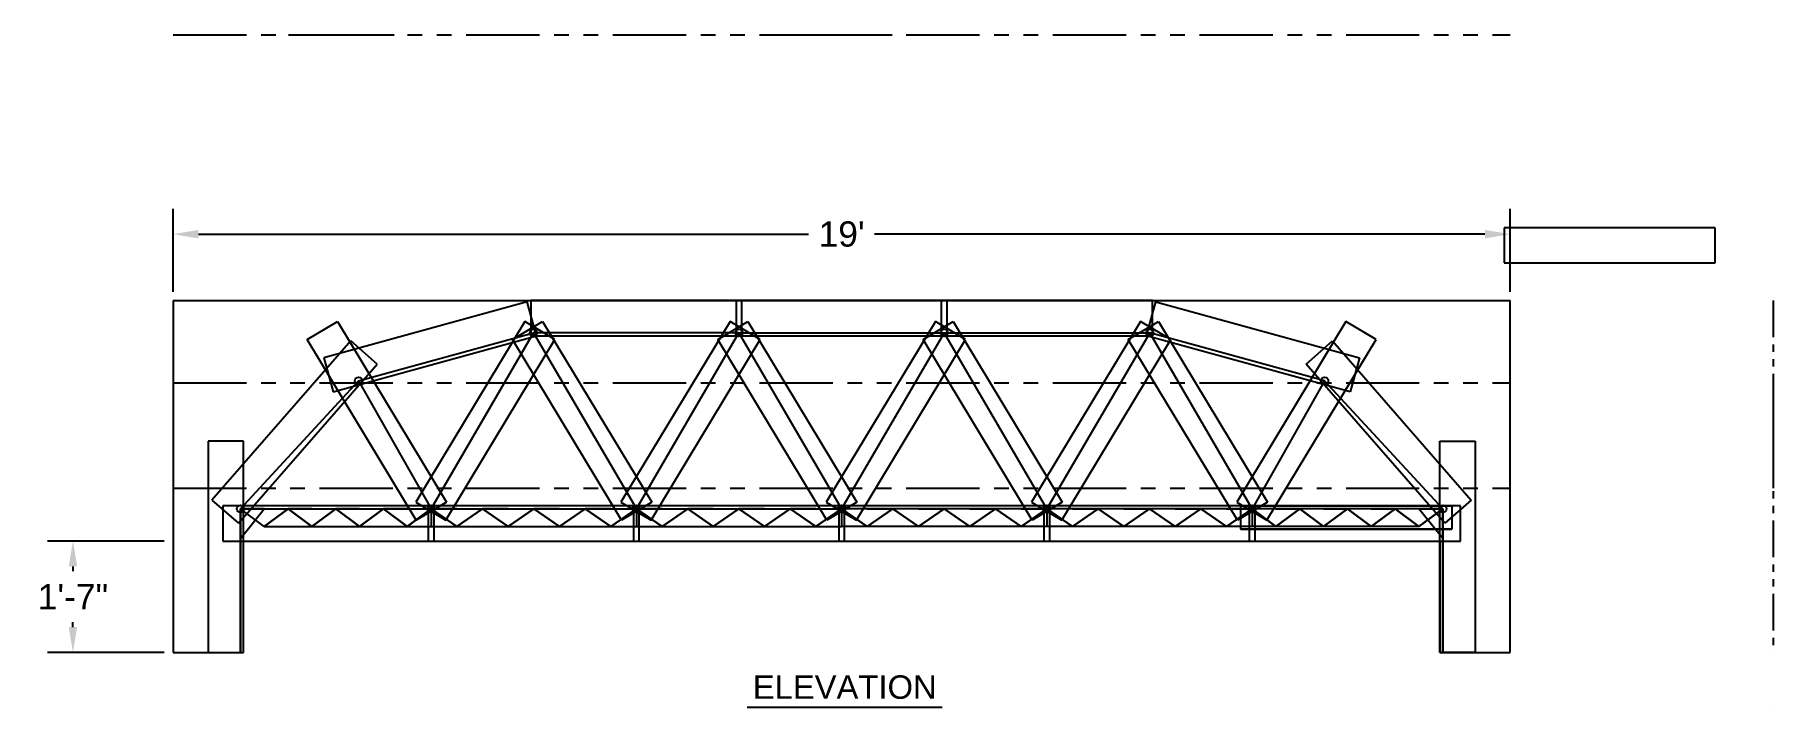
# Model space of a CAD drawing. Header units: inches. Extents: x -19 to 863, y -9 to 105.
# Drawn here: x 566.4 to 862.8, y -9.3 to 105.3 of the extents above; entities outside this region: 2.
import ezdxf

# ---------------------------------------------------------------- set-up
doc = ezdxf.new("R2010")
doc.units = ezdxf.units.IN
doc.header["$MEASUREMENT"] = 0
doc.linetypes.add('PHANTOM2', pattern=[1.25, 0.625, -0.125, 0.125, -0.125, 0.125, -0.125])
for name, color, linetype in [('Box', 170, 'Continuous'), ('Chords', 10, 'Continuous'), ('Decking', 12, 'Continuous'), ('Dims', 252, 'Continuous'), ('Laterals', 40, 'Continuous'), ('Legs', 32, 'Continuous'), ('Limits', 200, 'Continuous'), ('LoadPts', 90, 'Continuous'), ('Tendons', 20, 'Continuous'), ('Webbing', 50, 'Continuous')]:
    doc.layers.add(name, color=color, linetype=linetype)
doc.styles.get("Standard").update_dxf_attribs({"font": 'arial.ttf'})
doc.dimstyles.new('DimBig', dxfattribs={"dimtxt": 0.18, "dimasz": 0.18, "dimexe": 0.18, "dimexo": 0.0625, "dimgap": 0.09, "dimtad": 0, "dimtih": 1, "dimtoh": 1, "dimdec": 4, "dimzin": 0, "dimdsep": 46, "dimtxsty": 'Standard', "dimcen": 0.09, "dimadec": 0, "dimazin": 0, "dimtfac": 1, "dimtdec": 4, "dimtofl": 0, "dimtmove": 0, "dimatfit": 3, "dimfxl": 1, "dimtolj": 1, "dimtzin": 0, "dimarcsym": 0})

# ---------------------------------------------------------------- blocks, each defined once
blk = doc.blocks.new('*D25')
at = {"layer": 'Defpoints', "color": 0, "transparency": 16777216}
for p in [(817.99, 71.33), (589.99, 60), (817.99, 60)]:
    blk.add_point(p, dxfattribs=at)
at = {"layer": 'Dims', "color": 0, "lineweight": -2, "transparency": 16777216}
for p, q in [((589.99, 61.5), (589.99, 75.65)), ((817.99, 61.5), (817.99, 75.65)), ((594.31, 71.33), (698.36, 71.33)), ((813.67, 71.33), (709.61, 71.33))]:
    blk.add_line(p, q, dxfattribs=at)
at = {"layer": 'Dims', "color": 0, "transparency": 16777216}
for points in [[(594.31, 72.05), (594.31, 70.61), (589.99, 71.33)], [(813.67, 72.05), (813.67, 70.61), (817.99, 71.33)]]:
    blk.add_solid(points, dxfattribs=at)
at = {"layer": 'Dims', "color": 0, "transparency": 16777216, "insert": (703.99, 71.33), "char_height": 4.32, "attachment_point": 5}
blk.add_mtext("\\A1;19'", dxfattribs=at)
blk = doc.blocks.new('*D15')
at = {"layer": 'Defpoints', "color": 0, "transparency": 16777216}
for p in [(572.92, 19), (589.99, 19), (589.99, 0)]:
    blk.add_point(p, dxfattribs=at)
at = {"layer": 'Dims', "color": 0, "lineweight": -2, "transparency": 16777216}
for p, q in [((588.49, 19), (568.6, 19)), ((572.92, 14.68), (572.92, 13.83)), ((572.92, 4.32), (572.92, 5.17)), ((588.49, 0), (568.6, 0))]:
    blk.add_line(p, q, dxfattribs=at)
at = {"layer": 'Dims', "color": 0, "transparency": 16777216}
for points in [[(572.2, 14.68), (573.64, 14.68), (572.92, 19)], [(572.2, 4.32), (573.64, 4.32), (572.92, 0)]]:
    blk.add_solid(points, dxfattribs=at)
at = {"layer": 'Dims', "color": 0, "transparency": 16777216, "insert": (572.92, 9.5), "char_height": 4.32, "attachment_point": 5}
blk.add_mtext('\\A1;1\'-7"', dxfattribs=at)
blk = doc.blocks.new('box3d')
at = {"layer": 'Box'}
for p, q in [((63.55, -6.13), (27.55, -6.13)), ((27.55, -6.13), (27.55, -12.13)), ((63.55, -6.13, -4), (27.55, -6.13, -4)), ((27.55, -6.13, -4), (27.55, -12.13, -4)), ((27.55, -6.13), (27.55, -6.13, -4)), ((63.55, -12.13), (63.55, -6.13)), ((63.55, -12.13, -4), (63.55, -6.13, -4)), ((63.55, -6.13), (63.55, -6.13, -4)), ((27.55, -12.13), (63.55, -12.13)), ((27.55, -12.13, -4), (63.55, -12.13, -4)), ((27.55, -12.13), (27.55, -12.13, -4)), ((63.55, -12.13), (63.55, -12.13, -4))]:
    blk.add_line(p, q, dxfattribs=at)
blk = doc.blocks.new('box3d2')
at = {"layer": 'Box'}
blk.add_blockref('box3d', (-45.55, 9.13, 2), dxfattribs=at)

msp = doc.modelspace()

# ---------------------------------------------------------------- hatches: boundary and pattern name
at = {"layer": 'Limits', "extrusion": (1, 0, -1.83697e-16)}
h = msp.add_hatch(dxfattribs=at)
h.set_pattern_fill('ANSI31', color=256, scale=50, angle=-90)
h.set_pattern_definition([(315, (1e-14, -22.5), (4.4194, 4.4194), [])])
h.paths.add_polyline_path([(46, -3.5), (46, -0.5), (28, -0.5), (28, -3.5)])
h.paths.add_polyline_path([(46, -7.5), (46, -3.5), (28, -3.5), (28, -7.5)])
h.paths.add_polyline_path([(46, -37.5), (46, -7.5), (28, -7.5), (28, -37.5)])
h.paths.add_polyline_path([(46, -41.5), (46, -37.5), (28, -37.5), (28, -41.5)])
h.paths.add_polyline_path([(46, -44.5), (46, -41.5), (28, -41.5), (28, -44.5)])

# ---------------------------------------------------------------- linework, layer by layer
at = {"layer": 'Box'}
for p, q in [((650.39667, 59.78535, 36), (615.68458, 50.24223, 36)), ((651.98719, 54, 36), (650.39667, 59.78535, 36)), ((686.98719, 60, 36), (650.98719, 60, 36)), ((650.98719, 60, 36), (650.98719, 54, 36)), ((721.98719, 60, 36), (685.98719, 60, 36)), ((685.98719, 60, 36), (685.98719, 54, 36)), ((686.98719, 54, 36), (686.98719, 60, 36)), ((756.98719, 60, 36), (720.98719, 60, 36)), ((720.98719, 60, 36), (720.98719, 54, 36)), ((721.98719, 54, 36), (721.98719, 60, 36)), ((755.98719, 54, 36), (757.57771, 59.78535, 36)), ((756.98719, 54, 36), (756.98719, 60, 36)), ((757.57771, 59.78535, 36), (792.28979, 50.24223, 36)), ((612.86866, 53.36138, 36), (618.00578, 56.46137, 36)), ((618.00578, 56.46137, 36), (636.60572, 25.63862, 36)), ((649.96859, 56.46137, 36), (631.36866, 25.63862, 36)), ((647.86866, 53.36138, 36), (653.00578, 56.46137, 36)), ((655.10572, 53.36138, 36), (649.96859, 56.46137, 36)), ((653.00578, 56.46137, 36), (671.60572, 25.63862, 36)), ((684.96859, 56.46137, 36), (666.36866, 25.63862, 36)), ((682.86866, 53.36138, 36), (688.00578, 56.46137, 36)), ((690.10572, 53.36138, 36), (684.96859, 56.46137, 36)), ((688.00578, 56.46137, 36), (706.60572, 25.63862, 36)), ((719.96859, 56.46137, 36), (701.36866, 25.63862, 36)), ((717.86866, 53.36138, 36), (723.00578, 56.46137, 36)), ((725.10572, 53.36138, 36), (719.96859, 56.46137, 36)), ((723.00578, 56.46137, 36), (741.60572, 25.63862, 36)), ((754.96859, 56.46137, 36), (736.36866, 25.63862, 36)), ((752.86866, 53.36138, 36), (758.00578, 56.46137, 36)), ((760.10572, 53.36138, 36), (754.96859, 56.46137, 36)), ((758.00578, 56.46137, 36), (776.60572, 25.63862, 36)), ((789.96859, 56.46137, 36), (771.36866, 25.63862, 36)), ((795.10572, 53.36138, 36), (789.96859, 56.46137, 36)), ((631.46859, 22.53863, 36), (612.86866, 53.36138, 36)), ((617.2751, 44.45688, 36), (651.98719, 54, 36)), ((636.50578, 22.53863, 36), (655.10572, 53.36138, 36)), ((666.46859, 22.53863, 36), (647.86866, 53.36138, 36)), ((650.98719, 54, 36), (686.98719, 54, 36)), ((671.50578, 22.53863, 36), (690.10572, 53.36138, 36)), ((701.46859, 22.53863, 36), (682.86866, 53.36138, 36)), ((685.98719, 54, 36), (721.98719, 54, 36)), ((706.50578, 22.53863, 36), (725.10572, 53.36138, 36)), ((736.46859, 22.53863, 36), (717.86866, 53.36138, 36)), ((720.98719, 54, 36), (756.98719, 54, 36)), ((741.50578, 22.53863, 36), (760.10572, 53.36138, 36)), ((771.46859, 22.53863, 36), (752.86866, 53.36138, 36)), ((790.69927, 44.45688, 36), (755.98719, 54, 36)), ((776.50578, 22.53863, 36), (795.10572, 53.36138, 36)), ((620.27647, 53.12388, 36), (596.62193, 25.98603, 36)), ((624.79945, 49.18145, 36), (620.27647, 53.12388, 36)), ((783.17493, 49.18145, 36), (787.6979, 53.12388, 36)), ((787.6979, 53.12388, 36), (811.35245, 25.98603, 36)), ((601.1449, 22.04361, 36), (624.79945, 49.18145, 36)), ((615.68458, 50.24223, 36), (617.2751, 44.45688, 36)), ((806.82947, 22.04361, 36), (783.17493, 49.18145, 36)), ((792.28979, 50.24223, 36), (790.69927, 44.45688, 36)), ((595.98719, 36, 36), (595.98719, 0, 36)), ((601.98719, 36, 36), (595.98719, 36, 36)), ((601.98719, 0, 36), (601.98719, 36, 36)), ((805.98719, 0, 36), (805.98719, 36, 36)), ((805.98719, 36, 36), (811.98719, 36, 36)), ((811.98719, 36, 36), (811.98719, 0, 36)), ((596.62193, 25.98603, 36), (601.1449, 22.04361, 36)), ((634.48719, 25, 36), (598.48719, 25, 36)), ((598.48719, 25, 36), (598.48719, 19, 36)), ((631.36866, 25.63862, 36), (636.50578, 22.53863, 36)), ((636.60572, 25.63862, 36), (631.46859, 22.53863, 36)), ((669.48719, 25, 36), (633.48719, 25, 36)), ((633.48719, 25, 36), (633.48719, 19, 36)), ((634.48719, 19, 36), (634.48719, 25, 36)), ((666.36866, 25.63862, 36), (671.50578, 22.53863, 36)), ((671.60572, 25.63862, 36), (666.46859, 22.53863, 36)), ((704.48719, 25, 36), (668.48719, 25, 36)), ((668.48719, 25, 36), (668.48719, 19, 36)), ((669.48719, 19, 36), (669.48719, 25, 36)), ((701.36866, 25.63862, 36), (706.50578, 22.53863, 36)), ((706.60572, 25.63862, 36), (701.46859, 22.53863, 36)), ((739.48719, 25, 36), (703.48719, 25, 36)), ((703.48719, 25, 36), (703.48719, 19, 36)), ((704.48719, 19, 36), (704.48719, 25, 36)), ((736.36866, 25.63862, 36), (741.50578, 22.53863, 36)), ((741.60572, 25.63862, 36), (736.46859, 22.53863, 36)), ((774.48719, 25, 36), (738.48719, 25, 36)), ((738.48719, 25, 36), (738.48719, 19, 36)), ((739.48719, 19, 36), (739.48719, 25, 36)), ((771.36866, 25.63862, 36), (776.50578, 22.53863, 36)), ((776.60572, 25.63862, 36), (771.46859, 22.53863, 36)), ((809.48719, 25, 36), (773.48719, 25, 36)), ((773.48719, 25, 36), (773.48719, 19, 36)), ((774.48719, 19, 36), (774.48719, 25, 36)), ((811.35245, 25.98603, 36), (806.82947, 22.04361, 36)), ((809.48719, 19, 36), (809.48719, 25, 36)), ((598.48719, 19, 36), (634.48719, 19, 36)), ((633.48719, 19, 36), (669.48719, 19, 36)), ((668.48719, 19, 36), (704.48719, 19, 36)), ((703.48719, 19, 36), (739.48719, 19, 36)), ((738.48719, 19, 36), (774.48719, 19, 36)), ((773.48719, 19, 36), (809.48719, 19, 36)), ((595.98719, 0, 36), (601.98719, 0, 36)), ((811.98719, 0, 36), (805.98719, 0, 36))]:
    msp.add_line(p, q, dxfattribs=at)
at = {"layer": 'Chords'}
for p, q in [((621.62552, 46.30109), (651.44817, 54.5)), ((686.48719, 54.5), (651.44817, 54.5)), ((686.48719, 54.5), (721.48719, 54.5)), ((721.48719, 54.5), (756.52621, 54.5)), ((786.34886, 46.30109), (756.52621, 54.5)), ((601.48719, 24.5), (621.62552, 46.30109)), ((806.48719, 24.5), (786.34886, 46.30109)), ((601.48719, 24.5), (633.98719, 24.5)), ((633.98719, 24.5), (668.98719, 24.5)), ((668.98719, 24.5), (703.98719, 24.5)), ((738.98719, 24.5), (703.98719, 24.5)), ((773.98719, 24.5), (738.98719, 24.5)), ((806.48719, 24.5), (773.98719, 24.5)), ((605.54969, 21.5, -5), (633.98719, 21.5, -5)), ((633.98719, 21.5, -5), (668.98719, 21.5, -5)), ((668.98719, 21.5, -5), (703.98719, 21.5, -5)), ((738.98719, 21.5, -5), (703.98719, 21.5, -5)), ((773.98719, 21.5, -5), (738.98719, 21.5, -5)), ((802.42469, 21.5, -5), (773.98719, 21.5, -5))]:
    msp.add_line(p, q, dxfattribs=at)
at = {"layer": 'Chords', "extrusion": (0, 0, -1)}
for p, q in [((621.62552, 46.30109, -45), (651.44817, 54.5, -45)), ((686.48719, 54.5, -45), (651.44817, 54.5, -45)), ((686.48719, 54.5, -45), (721.48719, 54.5, -45)), ((721.48719, 54.5, -45), (756.52621, 54.5, -45)), ((786.34886, 46.30109, -45), (756.52621, 54.5, -45)), ((601.48719, 24.5, -45), (621.62552, 46.30109, -45)), ((806.48719, 24.5, -45), (786.34886, 46.30109, -45)), ((601.48719, 24.5, -45), (633.98719, 24.5, -45)), ((633.98719, 24.5, -45), (668.98719, 24.5, -45)), ((668.98719, 24.5, -45), (703.98719, 24.5, -45)), ((738.98719, 24.5, -45), (703.98719, 24.5, -45)), ((773.98719, 24.5, -45), (738.98719, 24.5, -45)), ((806.48719, 24.5, -45), (773.98719, 24.5, -45)), ((605.54969, 21.5, -40), (633.98719, 21.5, -40)), ((633.98719, 21.5, -40), (668.98719, 21.5, -40)), ((668.98719, 21.5, -40), (703.98719, 21.5, -40)), ((738.98719, 21.5, -40), (703.98719, 21.5, -40)), ((773.98719, 21.5, -40), (738.98719, 21.5, -40)), ((802.42469, 21.5, -40), (773.98719, 21.5, -40))]:
    msp.add_line(p, q, dxfattribs=at)
at = {"layer": 'Decking'}
for p, q in [((601.48719, 24.5, -5), (633.98719, 24.5, -5)), ((633.98719, 24.5, -5), (668.98719, 24.5, -5)), ((668.98719, 24.5, -5), (703.98719, 24.5, -5)), ((738.98719, 24.5, -5), (703.98719, 24.5, -5)), ((773.98719, 24.5, -5), (738.98719, 24.5, -5)), ((806.48719, 24.5, -5), (773.98719, 24.5, -5))]:
    msp.add_line(p, q, dxfattribs=at)
at = {"layer": 'Decking', "extrusion": (0, 0, -1)}
for p, q in [((601.48719, 24.5, -40), (633.98719, 24.5, -40)), ((633.98719, 24.5, -40), (668.98719, 24.5, -40)), ((668.98719, 24.5, -40), (703.98719, 24.5, -40)), ((738.98719, 24.5, -40), (703.98719, 24.5, -40)), ((773.98719, 24.5, -40), (738.98719, 24.5, -40)), ((806.48719, 24.5, -40), (773.98719, 24.5, -40))]:
    msp.add_line(p, q, dxfattribs=at)
at = {"layer": 'Dims', "extrusion": (0, -1, 6.12323e-17)}
msp.add_line((696.39926, 105.33475, -67.92453), (712.62271, 105.33475, -67.92453), dxfattribs=at)
at = {"layer": 'Dims'}
msp.add_line((687.86889, -9.34945, 36), (721.15308, -9.34945, 36), dxfattribs=at)
at = {"layer": 'Dims', "extrusion": (1, 0, -1.83697e-16)}
msp.add_line((862.83292, -9.34945, -9.39684), (862.83292, -9.34945, -36.40204), dxfattribs=at)
at = {"layer": 'Laterals'}
for p, q in [((605.54969, 24.5, -5), (605.54969, 24.5, -40)), ((633.98719, 24.5, -5), (633.98719, 24.5, -40)), ((668.98719, 24.5, -5), (668.98719, 24.5, -40)), ((703.98719, 24.5, -5), (703.98719, 24.5, -40)), ((738.98719, 24.5, -5), (738.98719, 24.5, -40)), ((773.98719, 24.5, -5), (773.98719, 24.5, -40)), ((802.42469, 24.5, -5), (802.42469, 24.5, -40)), ((633.98719, 21.5, -5), (633.98719, 21.5, -40)), ((668.98719, 21.5, -5), (668.98719, 21.5, -40)), ((703.98719, 21.5, -5), (703.98719, 21.5, -40)), ((738.98719, 21.5, -5), (738.98719, 21.5, -40)), ((773.98719, 21.5, -5), (773.98719, 21.5, -40)), ((601.48719, 19.42594, -5), (601.48719, 19.42594, -40)), ((806.48719, 19.42594, -5), (806.48719, 19.42594, -40))]:
    msp.add_line(p, q, dxfattribs=at)
at = {"layer": 'Legs'}
for p, q in [((601.48719, 0, -5), (601.48719, 24.5, -5)), ((601.48719, 24.5), (601.48719, 0, -5)), ((601.48719, 24.5), (601.48719, 24.5, -5)), ((601.48719, 19.42594, -40), (601.48719, 24.5, -45)), ((601.48719, 19.42594, -5), (601.48719, 24.5)), ((806.48719, 0, -5), (806.48719, 24.5, -5)), ((806.48719, 24.5), (806.48719, 0, -5)), ((806.48719, 24.5), (806.48719, 24.5, -5)), ((806.48719, 24.5), (806.48719, 19.42594, -5)), ((806.48719, 24.5, -45), (806.48719, 19.42594, -40))]:
    msp.add_line(p, q, dxfattribs=at)
at = {"layer": 'Legs', "extrusion": (0, 0, -1)}
for p, q in [((601.48719, 0, -40), (601.48719, 24.5, -40)), ((601.48719, 24.5, -45), (601.48719, 0, -40)), ((601.48719, 24.5, -45), (601.48719, 24.5, -40)), ((806.48719, 0, -40), (806.48719, 24.5, -40)), ((806.48719, 24.5, -45), (806.48719, 0, -40)), ((806.48719, 24.5, -45), (806.48719, 24.5, -40))]:
    msp.add_line(p, q, dxfattribs=at)
at = {"layer": 'Limits', "extrusion": (0, -1, 6.12323e-17)}
for p, q in [((589.98719, 105.33475, 13.5), (589.98719, 105.33475, -58.5)), ((601.98719, 105.33475, 13.5), (601.98719, 105.33475, -58.5)), ((609.68774, 105.33475, -0.5), (627.68774, 105.33475, -0.5)), ((805.98719, 105.33475, 13.5), (805.98719, 105.33475, -58.5)), ((817.98719, 105.33475, 13.5), (817.98719, 105.33475, -58.5))]:
    msp.add_line(p, q, dxfattribs=at)
at = {"layer": 'Limits', "linetype": 'PHANTOM2', "ltscale": 20, "extrusion": (0, -1, 6.12323e-17)}
for p, q in [((589.98719, 105.33475, -0.5), (817.98719, 105.33475, -0.5)), ((589.98719, 105.33475, -44.5), (817.98719, 105.33475, -44.5))]:
    msp.add_line(p, q, dxfattribs=at)
at = {"layer": 'Limits'}
for p, q in [((589.98719, 60, 36), (817.98719, 60, 36)), ((589.98719, 60, 36), (589.98719, 0, 36)), ((817.98719, 0, 36), (817.98719, 60, 36)), ((601.98719, 0, 36), (601.98719, 19, 36)), ((601.98719, 19, 36), (805.98719, 19, 36)), ((805.98719, 19, 36), (805.98719, 0, 36)), ((589.98719, 0, 36), (601.98719, 0, 36)), ((805.98719, 0, 36), (817.98719, 0, 36))]:
    msp.add_line(p, q, dxfattribs=at)
at = {"layer": 'Limits', "linetype": 'PHANTOM2', "ltscale": 10, "extrusion": (1, 0, -1.83697e-16)}
for p, q in [((862.83292, 60, -3.5), (862.83292, 0, -3.5)), ((862.83292, 60, -41.5), (862.83292, 0, -41.5)), ((862.83292, 60, -7.5), (862.83292, 0, -7.5)), ((862.83292, 60, -37.5), (862.83292, 0, -37.5))]:
    msp.add_line(p, q, dxfattribs=at)
at = {"layer": 'Limits', "extrusion": (1, 0, -1.83697e-16)}
for p, q in [((862.83292, 60, -58.5), (862.83292, 60, 13.5)), ((862.83292, 46, -0.5), (862.83292, 46, -44.5)), ((862.83292, 46, -44.5), (862.83292, 28, -44.5)), ((862.83292, 46, -0.5), (862.83292, 28, -0.5)), ((862.83292, 28, -0.5), (862.83292, 28, -44.5)), ((862.83292, 19, -58.5), (862.83292, 19, 13.5)), ((862.83292, 0, -58.5), (862.83292, 0, 13.5))]:
    msp.add_line(p, q, dxfattribs=at)
at = {"layer": 'Limits', "linetype": 'PHANTOM2', "ltscale": 20}
for p, q in [((589.98719, 46, 36), (817.98719, 46, 36)), ((589.98719, 28, 36), (817.98719, 28, 36))]:
    msp.add_line(p, q, dxfattribs=at)
at = {"layer": 'Limits', "extrusion": (0, -1, 6.12323e-17)}
for points in [[(590.70719, -54.18, -105.33475), (589.98719, -58.5, -105.33475), (589.26719, -54.18, -105.33475)], [(590.70719, 9.18, -105.33475), (589.98719, 13.5, -105.33475), (589.26719, 9.18, -105.33475)], [(601.26719, -54.18, -105.33475), (601.98719, -58.5, -105.33475), (602.70719, -54.18, -105.33475)], [(601.26719, 9.18, -105.33475), (601.98719, 13.5, -105.33475), (602.70719, 9.18, -105.33475)], [(806.70719, -54.18, -105.33475), (805.98719, -58.5, -105.33475), (805.26719, -54.18, -105.33475)], [(806.70719, 9.18, -105.33475), (805.98719, 13.5, -105.33475), (805.26719, 9.18, -105.33475)], [(818.70719, -54.18, -105.33475), (817.98719, -58.5, -105.33475), (817.26719, -54.18, -105.33475)], [(818.70719, 9.18, -105.33475), (817.98719, 13.5, -105.33475), (817.26719, 9.18, -105.33475)]]:
    msp.add_solid(points, dxfattribs=at)
at = {"layer": 'Limits', "extrusion": (1, 0, -1.83697e-16)}
for points in [[(59.28, 9.18, 862.83292), (60, 13.5, 862.83292), (60.72, 9.18, 862.83292)], [(59.28, -54.18, 862.83292), (60, -58.5, 862.83292), (60.72, -54.18, 862.83292)], [(18.28, 9.18, 862.83292), (19, 13.5, 862.83292), (19.72, 9.18, 862.83292)], [(18.28, -54.18, 862.83292), (19, -58.5, 862.83292), (19.72, -54.18, 862.83292)], [(-0.72, 9.18, 862.83292), (0, 13.5, 862.83292), (0.72, 9.18, 862.83292)], [(-0.72, -54.18, 862.83292), (0, -58.5, 862.83292), (0.72, -54.18, 862.83292)]]:
    msp.add_solid(points, dxfattribs=at)
at = {"layer": 'LoadPts'}
for centre in [(651.44817, 54.5, 36), (686.48719, 54.5, 36), (721.48719, 54.5, 36), (756.52621, 54.5, 36), (621.62552, 46.30109, 36), (786.34886, 46.30109, 36), (601.48719, 24.5, 36), (633.98719, 24.5, 36), (668.98719, 24.5, 36), (703.98719, 24.5, 36), (738.98719, 24.5, 36), (773.98719, 24.5, 36), (806.48719, 24.5, 36)]:
    msp.add_circle(centre, 0.625, dxfattribs=at)
at = {"layer": 'Tendons'}
for p, q in [((633.98719, 24.5), (651.44817, 54.5)), ((651.44817, 54.5), (668.98719, 24.5)), ((668.98719, 24.5), (686.48719, 54.5)), ((686.48719, 54.5), (703.98719, 24.5)), ((721.48719, 54.5), (703.98719, 24.5)), ((738.98719, 24.5), (721.48719, 54.5)), ((756.52621, 54.5), (738.98719, 24.5)), ((773.98719, 24.5), (756.52621, 54.5)), ((621.62552, 46.30109), (633.98719, 24.5)), ((786.34886, 46.30109), (773.98719, 24.5))]:
    msp.add_line(p, q, dxfattribs=at)
at = {"layer": 'Tendons', "extrusion": (0, 0, -1)}
for p, q in [((633.98719, 24.5, -45), (651.44817, 54.5, -45)), ((651.44817, 54.5, -45), (668.98719, 24.5, -45)), ((668.98719, 24.5, -45), (686.48719, 54.5, -45)), ((686.48719, 54.5, -45), (703.98719, 24.5, -45)), ((721.48719, 54.5, -45), (703.98719, 24.5, -45)), ((738.98719, 24.5, -45), (721.48719, 54.5, -45)), ((756.52621, 54.5, -45), (738.98719, 24.5, -45)), ((773.98719, 24.5, -45), (756.52621, 54.5, -45)), ((621.62552, 46.30109, -45), (633.98719, 24.5, -45)), ((786.34886, 46.30109, -45), (773.98719, 24.5, -45))]:
    msp.add_line(p, q, dxfattribs=at)
at = {"layer": 'Webbing'}
for p, q in [((605.54969, 24.5, -5), (601.48719, 24.5)), ((605.54969, 21.5, -5), (601.48719, 24.5)), ((601.48719, 19.42594, -9.375), (605.54969, 24.5, -5)), ((601.48719, 19.42594, -18.125), (605.54969, 24.5, -13.75)), ((601.48719, 19.42594, -26.875), (605.54969, 24.5, -22.5)), ((601.48719, 19.42594, -35.625), (605.54969, 24.5, -31.25)), ((605.54969, 24.5, -5), (609.61219, 24.5)), ((605.54969, 21.5, -5), (609.61219, 24.5)), ((609.61219, 24.5, -5), (605.54969, 21.5, -5)), ((613.67469, 24.5, -5), (609.61219, 24.5)), ((613.67469, 21.5, -5), (609.61219, 24.5)), ((609.61219, 24.5, -5), (613.67469, 21.5, -5)), ((613.67469, 24.5, -5), (617.73719, 24.5)), ((613.67469, 21.5, -5), (617.73719, 24.5)), ((617.73719, 24.5, -5), (613.67469, 21.5, -5)), ((621.79969, 24.5, -5), (617.73719, 24.5)), ((621.79969, 21.5, -5), (617.73719, 24.5)), ((617.73719, 24.5, -5), (621.79969, 21.5, -5)), ((621.79969, 24.5, -5), (625.86219, 24.5)), ((621.79969, 21.5, -5), (625.86219, 24.5)), ((625.86219, 24.5, -5), (621.79969, 21.5, -5)), ((629.92469, 24.5, -5), (625.86219, 24.5)), ((629.92469, 21.5, -5), (625.86219, 24.5)), ((625.86219, 24.5, -5), (629.92469, 21.5, -5)), ((629.92469, 24.5, -5), (633.98719, 24.5)), ((629.92469, 21.5, -5), (633.98719, 24.5)), ((633.98719, 24.5, -5), (629.92469, 21.5, -5)), ((638.36219, 24.5, -5), (633.98719, 24.5)), ((633.98719, 24.5), (638.36219, 21.5, -5)), ((638.36219, 21.5, -5), (633.98719, 24.5, -5)), ((633.98719, 24.5), (633.98719, 24.5, -5)), ((633.98719, 24.5), (633.98719, 21.5, -5)), ((633.98719, 24.5, -9.375), (633.98719, 21.5, -5)), ((633.98719, 24.5, -18.125), (633.98719, 21.5, -13.75)), ((633.98719, 24.5, -26.875), (633.98719, 21.5, -22.5)), ((633.98719, 24.5, -35.625), (633.98719, 21.5, -31.25)), ((638.36219, 24.5, -5), (642.73719, 24.5)), ((642.73719, 24.5), (638.36219, 21.5, -5)), ((638.36219, 21.5, -5), (642.73719, 24.5, -5)), ((647.11219, 24.5, -5), (642.73719, 24.5)), ((642.73719, 24.5), (647.11219, 21.5, -5)), ((647.11219, 21.5, -5), (642.73719, 24.5, -5)), ((647.11219, 24.5, -5), (651.48719, 24.5)), ((651.48719, 24.5), (647.11219, 21.5, -5)), ((647.11219, 21.5, -5), (651.48719, 24.5, -5)), ((655.86219, 24.5, -5), (651.48719, 24.5)), ((651.48719, 24.5), (655.86219, 21.5, -5)), ((655.86219, 21.5, -5), (651.48719, 24.5, -5)), ((655.86219, 24.5, -5), (660.23719, 24.5)), ((660.23719, 24.5), (655.86219, 21.5, -5)), ((655.86219, 21.5, -5), (660.23719, 24.5, -5)), ((664.61219, 24.5, -5), (660.23719, 24.5)), ((660.23719, 24.5), (664.61219, 21.5, -5)), ((664.61219, 21.5, -5), (660.23719, 24.5, -5)), ((664.61219, 24.5, -5), (668.98719, 24.5)), ((668.98719, 24.5), (664.61219, 21.5, -5)), ((664.61219, 21.5, -5), (668.98719, 24.5, -5)), ((673.36219, 24.5, -5), (668.98719, 24.5)), ((668.98719, 24.5), (673.36219, 21.5, -5)), ((673.36219, 21.5, -5), (668.98719, 24.5, -5)), ((668.98719, 24.5), (668.98719, 24.5, -5)), ((668.98719, 24.5), (668.98719, 21.5, -5)), ((668.98719, 24.5, -9.375), (668.98719, 21.5, -5)), ((668.98719, 24.5, -18.125), (668.98719, 21.5, -13.75)), ((668.98719, 24.5, -26.875), (668.98719, 21.5, -22.5)), ((668.98719, 24.5, -35.625), (668.98719, 21.5, -31.25)), ((673.36219, 24.5, -5), (677.73719, 24.5)), ((677.73719, 24.5), (673.36219, 21.5, -5)), ((673.36219, 21.5, -5), (677.73719, 24.5, -5)), ((682.11219, 24.5, -5), (677.73719, 24.5)), ((677.73719, 24.5), (682.11219, 21.5, -5)), ((682.11219, 21.5, -5), (677.73719, 24.5, -5)), ((682.11219, 24.5, -5), (686.48719, 24.5)), ((686.48719, 24.5), (682.11219, 21.5, -5)), ((682.11219, 21.5, -5), (686.48719, 24.5, -5)), ((690.86219, 24.5, -5), (686.48719, 24.5)), ((686.48719, 24.5), (690.86219, 21.5, -5)), ((690.86219, 21.5, -5), (686.48719, 24.5, -5)), ((690.86219, 24.5, -5), (695.23719, 24.5)), ((695.23719, 24.5), (690.86219, 21.5, -5)), ((690.86219, 21.5, -5), (695.23719, 24.5, -5)), ((699.61219, 24.5, -5), (695.23719, 24.5)), ((695.23719, 24.5), (699.61219, 21.5, -5)), ((699.61219, 21.5, -5), (695.23719, 24.5, -5)), ((699.61219, 24.5, -5), (703.98719, 24.5)), ((703.98719, 24.5), (699.61219, 21.5, -5)), ((699.61219, 21.5, -5), (703.98719, 24.5, -5)), ((708.36219, 24.5, -5), (703.98719, 24.5)), ((703.98719, 24.5), (708.36219, 21.5, -5)), ((708.36219, 21.5, -5), (703.98719, 24.5, -5)), ((703.98719, 24.5), (703.98719, 24.5, -5)), ((703.98719, 24.5, 0), (703.98719, 21.5, -5)), ((703.98719, 24.5, -9.375), (703.98719, 21.5, -5)), ((703.98719, 24.5, -18.125), (703.98719, 21.5, -13.75)), ((703.98719, 24.5, -26.875), (703.98719, 21.5, -22.5)), ((703.98719, 24.5, -35.625), (703.98719, 21.5, -31.25)), ((708.36219, 24.5, -5), (712.73719, 24.5)), ((712.73719, 24.5), (708.36219, 21.5, -5)), ((708.36219, 21.5, -5), (712.73719, 24.5, -5)), ((717.11219, 24.5, -5), (712.73719, 24.5)), ((712.73719, 24.5), (717.11219, 21.5, -5)), ((717.11219, 21.5, -5), (712.73719, 24.5, -5)), ((717.11219, 24.5, -5), (721.48719, 24.5)), ((721.48719, 24.5), (717.11219, 21.5, -5)), ((717.11219, 21.5, -5), (721.48719, 24.5, -5)), ((725.86219, 24.5, -5), (721.48719, 24.5)), ((721.48719, 24.5), (725.86219, 21.5, -5)), ((725.86219, 21.5, -5), (721.48719, 24.5, -5)), ((725.86219, 24.5, -5), (730.23719, 24.5)), ((730.23719, 24.5), (725.86219, 21.5, -5)), ((725.86219, 21.5, -5), (730.23719, 24.5, -5)), ((734.61219, 24.5, -5), (730.23719, 24.5)), ((730.23719, 24.5), (734.61219, 21.5, -5)), ((734.61219, 21.5, -5), (730.23719, 24.5, -5)), ((734.61219, 24.5, -5), (738.98719, 24.5)), ((738.98719, 24.5), (734.61219, 21.5, -5)), ((734.61219, 21.5, -5), (738.98719, 24.5, -5)), ((743.36219, 24.5, -5), (738.98719, 24.5)), ((738.98719, 24.5), (743.36219, 21.5, -5)), ((743.36219, 21.5, -5), (738.98719, 24.5, -5)), ((738.98719, 24.5), (738.98719, 24.5, -5)), ((738.98719, 24.5), (738.98719, 21.5, -5)), ((738.98719, 24.5, -9.375), (738.98719, 21.5, -5)), ((738.98719, 24.5, -18.125), (738.98719, 21.5, -13.75)), ((738.98719, 24.5, -26.875), (738.98719, 21.5, -22.5)), ((738.98719, 24.5, -35.625), (738.98719, 21.5, -31.25)), ((743.36219, 24.5, -5), (747.73719, 24.5)), ((747.73719, 24.5), (743.36219, 21.5, -5)), ((743.36219, 21.5, -5), (747.73719, 24.5, -5)), ((752.11219, 24.5, -5), (747.73719, 24.5)), ((747.73719, 24.5), (752.11219, 21.5, -5)), ((752.11219, 21.5, -5), (747.73719, 24.5, -5)), ((752.11219, 24.5, -5), (756.48719, 24.5)), ((756.48719, 24.5), (752.11219, 21.5, -5)), ((752.11219, 21.5, -5), (756.48719, 24.5, -5)), ((760.86219, 24.5, -5), (756.48719, 24.5)), ((756.48719, 24.5), (760.86219, 21.5, -5)), ((760.86219, 21.5, -5), (756.48719, 24.5, -5)), ((760.86219, 24.5, -5), (765.23719, 24.5)), ((765.23719, 24.5), (760.86219, 21.5, -5)), ((760.86219, 21.5, -5), (765.23719, 24.5, -5)), ((769.61219, 24.5, -5), (765.23719, 24.5)), ((765.23719, 24.5), (769.61219, 21.5, -5)), ((769.61219, 21.5, -5), (765.23719, 24.5, -5)), ((769.61219, 24.5, -5), (773.98719, 24.5)), ((773.98719, 24.5), (769.61219, 21.5, -5)), ((769.61219, 21.5, -5), (773.98719, 24.5, -5)), ((778.04969, 24.5, -5), (773.98719, 24.5)), ((778.04969, 21.5, -5), (773.98719, 24.5)), ((773.98719, 24.5, -5), (778.04969, 21.5, -5)), ((773.98719, 24.5), (773.98719, 24.5, -5)), ((773.98719, 24.5, 0), (773.98719, 21.5, -5)), ((773.98719, 24.5, -9.375), (773.98719, 21.5, -5)), ((773.98719, 24.5, -18.125), (773.98719, 21.5, -13.75)), ((773.98719, 24.5, -26.875), (773.98719, 21.5, -22.5)), ((773.98719, 24.5, -35.625), (773.98719, 21.5, -31.25)), ((778.04969, 24.5, -5), (782.11219, 24.5)), ((778.04969, 21.5, -5), (782.11219, 24.5)), ((782.11219, 24.5, -5), (778.04969, 21.5, -5)), ((786.17469, 24.5, -5), (782.11219, 24.5)), ((786.17469, 21.5, -5), (782.11219, 24.5)), ((782.11219, 24.5, -5), (786.17469, 21.5, -5)), ((786.17469, 24.5, -5), (790.23719, 24.5)), ((786.17469, 21.5, -5), (790.23719, 24.5)), ((790.23719, 24.5, -5), (786.17469, 21.5, -5)), ((794.29969, 24.5, -5), (790.23719, 24.5)), ((794.29969, 21.5, -5), (790.23719, 24.5)), ((790.23719, 24.5, -5), (794.29969, 21.5, -5)), ((794.29969, 24.5, -5), (798.36219, 24.5)), ((794.29969, 21.5, -5), (798.36219, 24.5)), ((798.36219, 24.5, -5), (794.29969, 21.5, -5)), ((802.42469, 24.5, -5), (798.36219, 24.5)), ((802.42469, 21.5, -5), (798.36219, 24.5)), ((798.36219, 24.5, -5), (802.42469, 21.5, -5)), ((802.42469, 24.5, -5), (806.48719, 24.5)), ((802.42469, 21.5, -5), (806.48719, 24.5)), ((806.48719, 24.5, -5), (802.42469, 21.5, -5)), ((806.48719, 19.42594, -9.375), (802.42469, 24.5, -5)), ((806.48719, 19.42594, -18.125), (802.42469, 24.5, -13.75)), ((806.48719, 19.42594, -26.875), (802.42469, 24.5, -22.5)), ((806.48719, 19.42594, -35.625), (802.42469, 24.5, -31.25))]:
    msp.add_line(p, q, dxfattribs=at)
at = {"layer": 'Webbing', "extrusion": (0, 0, -1)}
for p, q in [((601.48719, 19.42594, -9.375), (605.54969, 24.5, -13.75)), ((601.48719, 19.42594, -18.125), (605.54969, 24.5, -22.5)), ((601.48719, 19.42594, -26.875), (605.54969, 24.5, -31.25)), ((601.48719, 19.42594, -35.625), (605.54969, 24.5, -40)), ((605.54969, 24.5, -40), (601.48719, 24.5, -45)), ((605.54969, 21.5, -40), (601.48719, 24.5, -45)), ((605.54969, 24.5, -40), (609.61219, 24.5, -45)), ((605.54969, 21.5, -40), (609.61219, 24.5, -45)), ((609.61219, 24.5, -40), (605.54969, 21.5, -40)), ((613.67469, 24.5, -40), (609.61219, 24.5, -45)), ((613.67469, 21.5, -40), (609.61219, 24.5, -45)), ((609.61219, 24.5, -40), (613.67469, 21.5, -40)), ((613.67469, 24.5, -40), (617.73719, 24.5, -45)), ((613.67469, 21.5, -40), (617.73719, 24.5, -45)), ((617.73719, 24.5, -40), (613.67469, 21.5, -40)), ((621.79969, 24.5, -40), (617.73719, 24.5, -45)), ((621.79969, 21.5, -40), (617.73719, 24.5, -45)), ((617.73719, 24.5, -40), (621.79969, 21.5, -40)), ((621.79969, 24.5, -40), (625.86219, 24.5, -45)), ((621.79969, 21.5, -40), (625.86219, 24.5, -45)), ((625.86219, 24.5, -40), (621.79969, 21.5, -40)), ((629.92469, 24.5, -40), (625.86219, 24.5, -45)), ((629.92469, 21.5, -40), (625.86219, 24.5, -45)), ((625.86219, 24.5, -40), (629.92469, 21.5, -40)), ((629.92469, 24.5, -40), (633.98719, 24.5, -45)), ((629.92469, 21.5, -40), (633.98719, 24.5, -45)), ((633.98719, 24.5, -40), (629.92469, 21.5, -40)), ((638.36219, 24.5, -40), (633.98719, 24.5, -45)), ((633.98719, 24.5, -45), (638.36219, 21.5, -40)), ((638.36219, 21.5, -40), (633.98719, 24.5, -40)), ((633.98719, 24.5, -45), (633.98719, 24.5, -40)), ((633.98719, 24.5, -45), (633.98719, 21.5, -40)), ((638.36219, 24.5, -40), (642.73719, 24.5, -45)), ((642.73719, 24.5, -45), (638.36219, 21.5, -40)), ((638.36219, 21.5, -40), (642.73719, 24.5, -40)), ((647.11219, 24.5, -40), (642.73719, 24.5, -45)), ((642.73719, 24.5, -45), (647.11219, 21.5, -40)), ((647.11219, 21.5, -40), (642.73719, 24.5, -40)), ((647.11219, 24.5, -40), (651.48719, 24.5, -45)), ((651.48719, 24.5, -45), (647.11219, 21.5, -40)), ((647.11219, 21.5, -40), (651.48719, 24.5, -40)), ((655.86219, 24.5, -40), (651.48719, 24.5, -45)), ((651.48719, 24.5, -45), (655.86219, 21.5, -40)), ((655.86219, 21.5, -40), (651.48719, 24.5, -40)), ((655.86219, 24.5, -40), (660.23719, 24.5, -45)), ((660.23719, 24.5, -45), (655.86219, 21.5, -40)), ((655.86219, 21.5, -40), (660.23719, 24.5, -40)), ((664.61219, 24.5, -40), (660.23719, 24.5, -45)), ((660.23719, 24.5, -45), (664.61219, 21.5, -40)), ((664.61219, 21.5, -40), (660.23719, 24.5, -40)), ((664.61219, 24.5, -40), (668.98719, 24.5, -45)), ((668.98719, 24.5, -45), (664.61219, 21.5, -40)), ((664.61219, 21.5, -40), (668.98719, 24.5, -40)), ((673.36219, 24.5, -40), (668.98719, 24.5, -45)), ((668.98719, 24.5, -45), (673.36219, 21.5, -40)), ((673.36219, 21.5, -40), (668.98719, 24.5, -40)), ((668.98719, 24.5, -45), (668.98719, 24.5, -40)), ((668.98719, 24.5, -45), (668.98719, 21.5, -40)), ((673.36219, 24.5, -40), (677.73719, 24.5, -45)), ((677.73719, 24.5, -45), (673.36219, 21.5, -40)), ((673.36219, 21.5, -40), (677.73719, 24.5, -40)), ((682.11219, 24.5, -40), (677.73719, 24.5, -45)), ((677.73719, 24.5, -45), (682.11219, 21.5, -40)), ((682.11219, 21.5, -40), (677.73719, 24.5, -40)), ((682.11219, 24.5, -40), (686.48719, 24.5, -45)), ((686.48719, 24.5, -45), (682.11219, 21.5, -40)), ((682.11219, 21.5, -40), (686.48719, 24.5, -40)), ((690.86219, 24.5, -40), (686.48719, 24.5, -45)), ((686.48719, 24.5, -45), (690.86219, 21.5, -40)), ((690.86219, 21.5, -40), (686.48719, 24.5, -40)), ((690.86219, 24.5, -40), (695.23719, 24.5, -45)), ((695.23719, 24.5, -45), (690.86219, 21.5, -40)), ((690.86219, 21.5, -40), (695.23719, 24.5, -40)), ((699.61219, 24.5, -40), (695.23719, 24.5, -45)), ((695.23719, 24.5, -45), (699.61219, 21.5, -40)), ((699.61219, 21.5, -40), (695.23719, 24.5, -40)), ((699.61219, 24.5, -40), (703.98719, 24.5, -45)), ((703.98719, 24.5, -45), (699.61219, 21.5, -40)), ((699.61219, 21.5, -40), (703.98719, 24.5, -40)), ((708.36219, 24.5, -40), (703.98719, 24.5, -45)), ((703.98719, 24.5, -45), (708.36219, 21.5, -40)), ((708.36219, 21.5, -40), (703.98719, 24.5, -40)), ((703.98719, 24.5, -45), (703.98719, 24.5, -40)), ((703.98719, 24.5, -45), (703.98719, 21.5, -40)), ((708.36219, 24.5, -40), (712.73719, 24.5, -45)), ((712.73719, 24.5, -45), (708.36219, 21.5, -40)), ((708.36219, 21.5, -40), (712.73719, 24.5, -40)), ((717.11219, 24.5, -40), (712.73719, 24.5, -45)), ((712.73719, 24.5, -45), (717.11219, 21.5, -40)), ((717.11219, 21.5, -40), (712.73719, 24.5, -40)), ((717.11219, 24.5, -40), (721.48719, 24.5, -45)), ((721.48719, 24.5, -45), (717.11219, 21.5, -40)), ((717.11219, 21.5, -40), (721.48719, 24.5, -40)), ((725.86219, 24.5, -40), (721.48719, 24.5, -45)), ((721.48719, 24.5, -45), (725.86219, 21.5, -40)), ((725.86219, 21.5, -40), (721.48719, 24.5, -40)), ((725.86219, 24.5, -40), (730.23719, 24.5, -45)), ((730.23719, 24.5, -45), (725.86219, 21.5, -40)), ((725.86219, 21.5, -40), (730.23719, 24.5, -40)), ((734.61219, 24.5, -40), (730.23719, 24.5, -45)), ((730.23719, 24.5, -45), (734.61219, 21.5, -40)), ((734.61219, 21.5, -40), (730.23719, 24.5, -40)), ((734.61219, 24.5, -40), (738.98719, 24.5, -45)), ((738.98719, 24.5, -45), (734.61219, 21.5, -40)), ((734.61219, 21.5, -40), (738.98719, 24.5, -40)), ((743.36219, 24.5, -40), (738.98719, 24.5, -45)), ((738.98719, 24.5, -45), (743.36219, 21.5, -40)), ((743.36219, 21.5, -40), (738.98719, 24.5, -40)), ((738.98719, 24.5, -45), (738.98719, 24.5, -40)), ((738.98719, 24.5, -45), (738.98719, 21.5, -40)), ((743.36219, 24.5, -40), (747.73719, 24.5, -45)), ((747.73719, 24.5, -45), (743.36219, 21.5, -40)), ((743.36219, 21.5, -40), (747.73719, 24.5, -40)), ((752.11219, 24.5, -40), (747.73719, 24.5, -45)), ((747.73719, 24.5, -45), (752.11219, 21.5, -40)), ((752.11219, 21.5, -40), (747.73719, 24.5, -40)), ((752.11219, 24.5, -40), (756.48719, 24.5, -45)), ((756.48719, 24.5, -45), (752.11219, 21.5, -40)), ((752.11219, 21.5, -40), (756.48719, 24.5, -40)), ((760.86219, 24.5, -40), (756.48719, 24.5, -45)), ((756.48719, 24.5, -45), (760.86219, 21.5, -40)), ((760.86219, 21.5, -40), (756.48719, 24.5, -40)), ((760.86219, 24.5, -40), (765.23719, 24.5, -45)), ((765.23719, 24.5, -45), (760.86219, 21.5, -40)), ((760.86219, 21.5, -40), (765.23719, 24.5, -40)), ((769.61219, 24.5, -40), (765.23719, 24.5, -45)), ((765.23719, 24.5, -45), (769.61219, 21.5, -40)), ((769.61219, 21.5, -40), (765.23719, 24.5, -40)), ((769.61219, 24.5, -40), (773.98719, 24.5, -45)), ((773.98719, 24.5, -45), (769.61219, 21.5, -40)), ((769.61219, 21.5, -40), (773.98719, 24.5, -40)), ((778.04969, 24.5, -40), (773.98719, 24.5, -45)), ((778.04969, 21.5, -40), (773.98719, 24.5, -45)), ((773.98719, 24.5, -40), (778.04969, 21.5, -40)), ((773.98719, 24.5, -45), (773.98719, 24.5, -40)), ((773.98719, 24.5, -45), (773.98719, 21.5, -40)), ((778.04969, 24.5, -40), (782.11219, 24.5, -45)), ((778.04969, 21.5, -40), (782.11219, 24.5, -45)), ((782.11219, 24.5, -40), (778.04969, 21.5, -40)), ((786.17469, 24.5, -40), (782.11219, 24.5, -45)), ((786.17469, 21.5, -40), (782.11219, 24.5, -45)), ((782.11219, 24.5, -40), (786.17469, 21.5, -40)), ((786.17469, 24.5, -40), (790.23719, 24.5, -45)), ((786.17469, 21.5, -40), (790.23719, 24.5, -45)), ((790.23719, 24.5, -40), (786.17469, 21.5, -40)), ((794.29969, 24.5, -40), (790.23719, 24.5, -45)), ((794.29969, 21.5, -40), (790.23719, 24.5, -45)), ((790.23719, 24.5, -40), (794.29969, 21.5, -40)), ((794.29969, 24.5, -40), (798.36219, 24.5, -45)), ((794.29969, 21.5, -40), (798.36219, 24.5, -45)), ((798.36219, 24.5, -40), (794.29969, 21.5, -40)), ((802.42469, 24.5, -40), (798.36219, 24.5, -45)), ((802.42469, 21.5, -40), (798.36219, 24.5, -45)), ((798.36219, 24.5, -40), (802.42469, 21.5, -40)), ((806.48719, 19.42594, -9.375), (802.42469, 24.5, -13.75)), ((806.48719, 19.42594, -18.125), (802.42469, 24.5, -22.5)), ((806.48719, 19.42594, -26.875), (802.42469, 24.5, -31.25)), ((806.48719, 19.42594, -35.625), (802.42469, 24.5, -40)), ((802.42469, 24.5, -40), (806.48719, 24.5, -45)), ((802.42469, 21.5, -40), (806.48719, 24.5, -45)), ((806.48719, 24.5, -40), (802.42469, 21.5, -40))]:
    msp.add_line(p, q, dxfattribs=at)
at = {"layer": 'Webbing', "extrusion": (0, -4.12228e-16, -1)}
for p, q in [((633.98719, 24.5, -9.375), (633.98719, 21.5, -13.75)), ((633.98719, 24.5, -18.125), (633.98719, 21.5, -22.5)), ((633.98719, 24.5, -26.875), (633.98719, 21.5, -31.25)), ((633.98719, 24.5, -35.625), (633.98719, 21.5, -40)), ((668.98719, 24.5, -9.375), (668.98719, 21.5, -13.75)), ((668.98719, 24.5, -18.125), (668.98719, 21.5, -22.5)), ((668.98719, 24.5, -26.875), (668.98719, 21.5, -31.25)), ((668.98719, 24.5, -35.625), (668.98719, 21.5, -40)), ((703.98719, 24.5, -9.375), (703.98719, 21.5, -13.75)), ((703.98719, 24.5, -18.125), (703.98719, 21.5, -22.5)), ((703.98719, 24.5, -26.875), (703.98719, 21.5, -31.25)), ((703.98719, 24.5, -35.625), (703.98719, 21.5, -40)), ((738.98719, 24.5, -9.375), (738.98719, 21.5, -13.75)), ((738.98719, 24.5, -18.125), (738.98719, 21.5, -22.5)), ((738.98719, 24.5, -26.875), (738.98719, 21.5, -31.25)), ((738.98719, 24.5, -35.625), (738.98719, 21.5, -40)), ((773.98719, 24.5, -9.375), (773.98719, 21.5, -13.75)), ((773.98719, 24.5, -18.125), (773.98719, 21.5, -22.5)), ((773.98719, 24.5, -26.875), (773.98719, 21.5, -31.25)), ((773.98719, 24.5, -35.625), (773.98719, 21.5, -40))]:
    msp.add_line(p, q, dxfattribs=at)

# ---------------------------------------------------------------- block references
at = {"layer": 'Box'}
msp.add_blockref('box3d2', (834.95185, 69.42644, -63.59971), dxfattribs=at)
at = {"layer": 'Box', "extrusion": (0, 1, -1.83697e-16), "rotation": 180}
msp.add_blockref('box3d2', (-790.02002, -42.5, 23), dxfattribs=at)

# ---------------------------------------------------------------- texts
at = {"layer": 'Dims', "extrusion": (0, -1, 6.12323e-17)}
msp.add_text('PLAN', height=4, dxfattribs=at).set_placement((697.50302, -66.42189, -105.33475))
at = {"layer": 'Dims'}
msp.add_text('ELEVATION', height=4, dxfattribs=at).set_placement((688.83434, -7.90907, 36))
at = {"layer": 'Dims', "extrusion": (1, 0, -1.83697e-16)}
msp.add_text('SECTION', height=4, rotation=270, dxfattribs=at).set_placement((-8.40426, -10.4641, 862.83292))
at = {"layer": 'Limits', "char_height": 0.18, "attachment_point": 4}
for insert in [(-19.18673, 88.55176), (-18.65001, 74.59574)]:
    msp.add_mtext('\\A1;', dxfattribs=dict(at, insert=insert))

# ---------------------------------------------------------------- dimensions: what is measured, and where the dimension line sits
at = {"layer": 'Dims'}
dim = msp.add_linear_dim(base=(817.98719, 71.32568, 36), p1=(589.98719, 60, 36), p2=(817.98719, 60, 36), dimstyle='DimBig', override={"dimscale": 24, "dimlunit": 4}, dxfattribs=at)
dim.commit()
dim.dimension.update_dxf_attribs({"geometry": '*D25', "text_midpoint": (703.98719, 71.32568, 36)})
dim = msp.add_linear_dim(base=(572.92128, 19), p1=(589.98719, 0), p2=(589.98719, 19), angle=90, dimstyle='DimBig', override={"dimscale": 24, "dimlunit": 4}, dxfattribs=at)
dim.commit()
dim.dimension.update_dxf_attribs({"geometry": '*D15', "text_midpoint": (572.92128, 9.5), "dimtype": 160})

doc.saveas('drawing.dxf')
